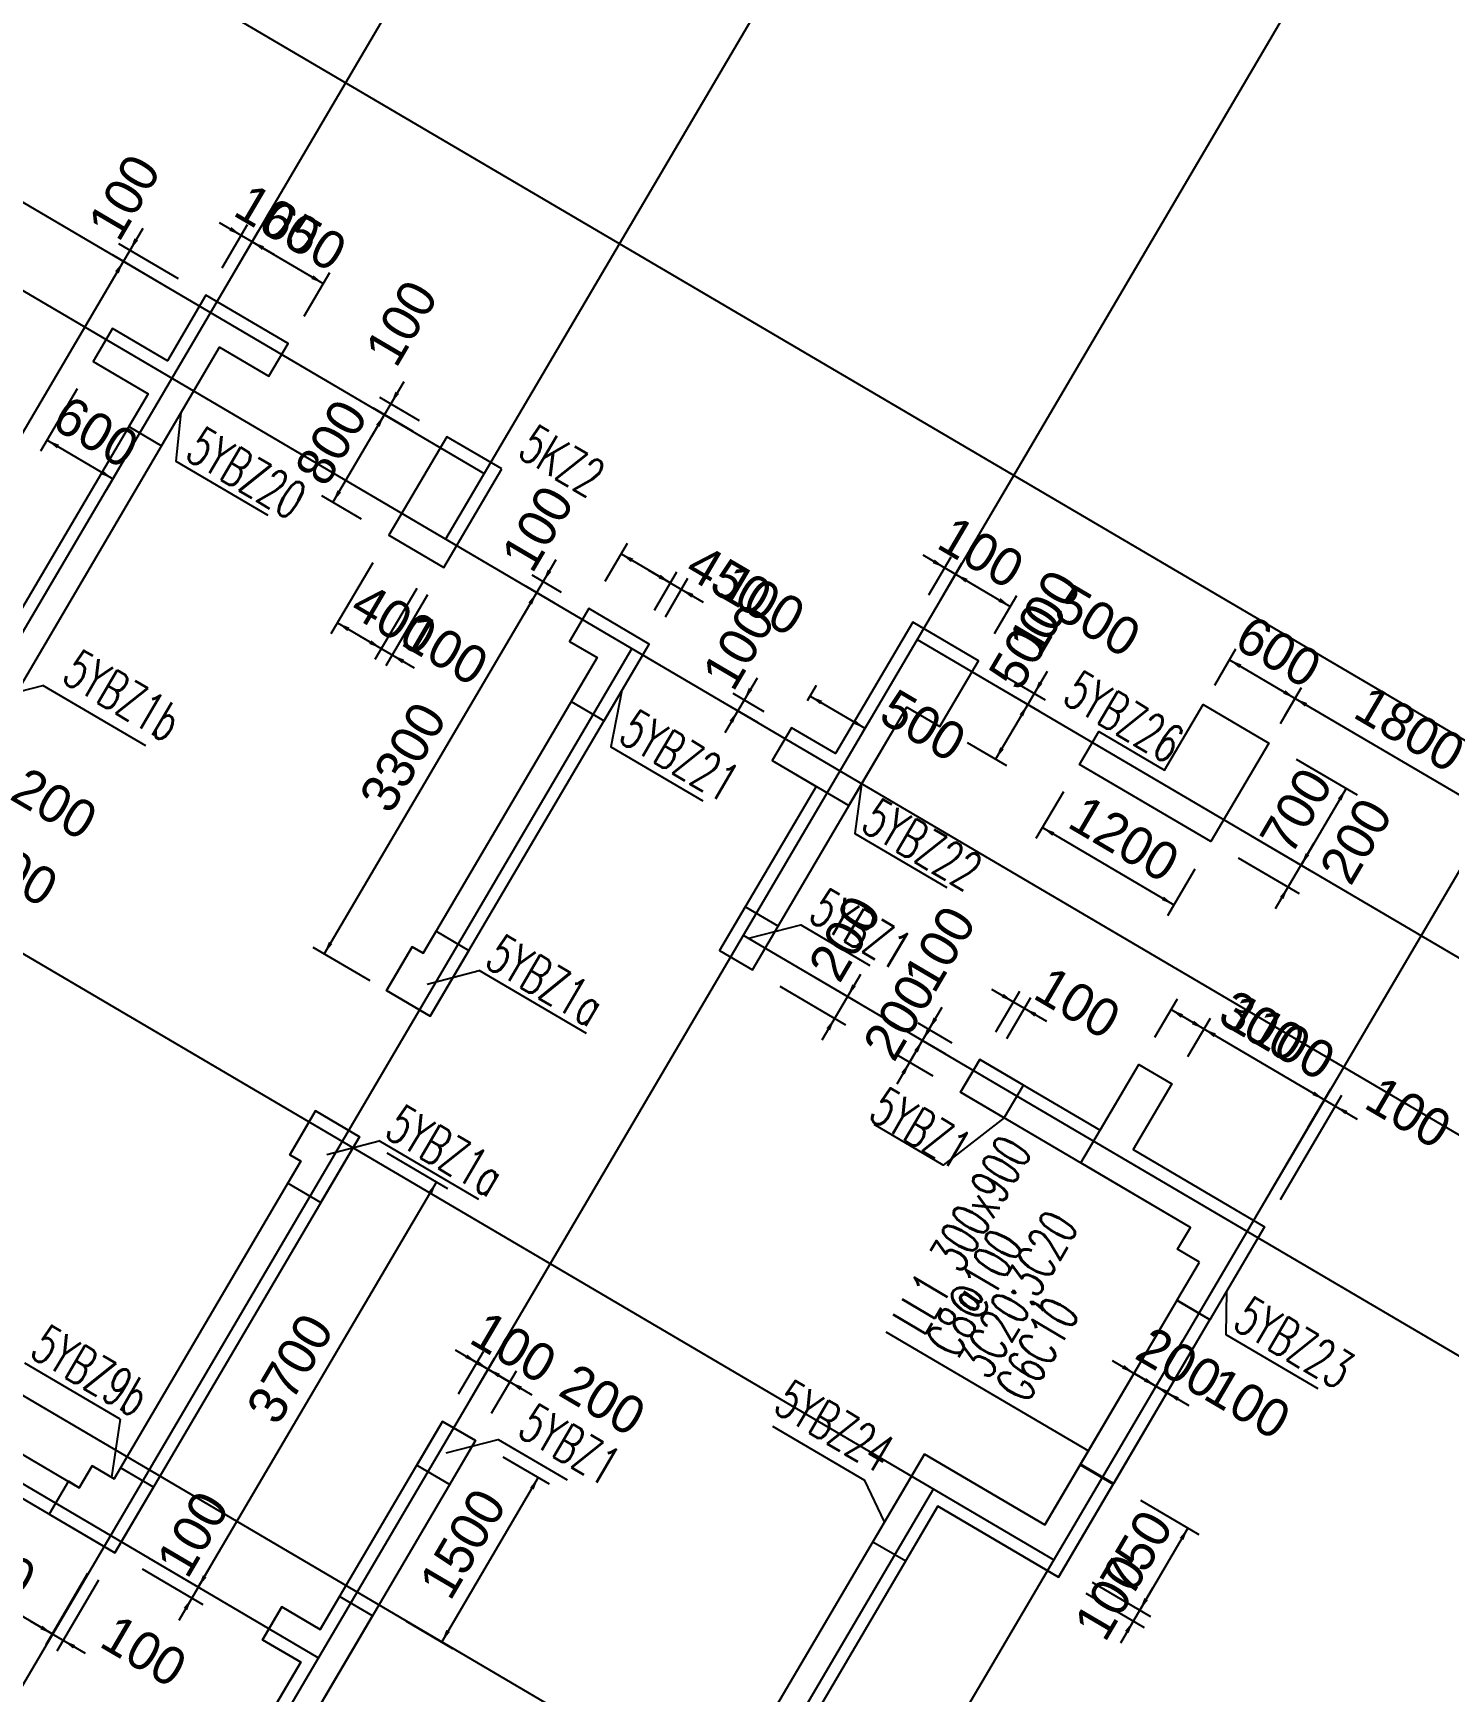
# Model space of a CAD drawing. Extents: x 387171 to 699106, y 11966 to 245688.
# Drawn here: x 520263 to 531406, y 163514 to 176573 of the extents above; entities that cross this region are included whole.
import ezdxf

# ---------------------------------------------------------------- set-up
doc = ezdxf.new("R2010")
doc.units = 0
doc.header["$LTSCALE"] = 100
doc.header["$MEASUREMENT"] = 0
doc.linetypes.add('DASHED', pattern=[19.05, 12.7, -6.35])
for name, color, linetype in [('b边缘构件', 235, 'Continuous'), ('colu-主楼', 7, 'Continuous'), ('COLU_DASH', 9, 'DASHED'), ('DOTE', 253, 'Continuous'), ('wall-主楼', 2, 'Continuous'), ('wall-开洞', 5, 'Continuous'), ('Y阴影', 254, 'Continuous'), ('小尺寸', 4, 'Continuous'), ('边缘构件标注', 1, 'Continuous')]:
    doc.layers.add(name, color=color, linetype=linetype)
doc.styles.get("Standard").update_dxf_attribs({"font": 'standard'})
doc.styles.add('tk', font='tk')
doc.dimstyles.get("Standard").update_dxf_attribs({"dimtxt": 300, "dimasz": 100, "dimexe": 100, "dimexo": 250, "dimgap": 100, "dimtad": 0, "dimtoh": 1, "dimdec": 0, "dimdsep": 46, "dimcen": 0.09, "dimclrt": 7, "dimadec": 0, "dimazin": 0, "dimtfac": 1, "dimtdec": 4, "dimtofl": 0, "dimtmove": 0, "dimatfit": 3, "dimfxl": 1, "dimtolj": 1, "dimtzin": 0, "dimarcsym": 0})

# ---------------------------------------------------------------- blocks, each defined once
blk = doc.blocks.new('*D679')
at = {"layer": '小尺寸', "color": 0, "linetype": 'ByBlock', "lineweight": -2}
for p, q in [((523180, 173828), (522926, 173397)), ((523304, 173522), (522992, 173706)), ((523254, 173436), (522941, 173620))]:
    blk.add_line(p, q, dxfattribs=at)
for points in [[(523078, 173655), (523114, 173750), (523143, 173733)], [(523027, 173569), (522991, 173474), (522962, 173491)]]:
    blk.add_solid(points, dxfattribs=at)
at = {"layer": '小尺寸', "color": 7, "linetype": 'Continuous', "lineweight": -2, "insert": (523162, 174291), "char_height": 300, "width": 476.67, "attachment_point": 5, "rotation": 59.5454, "style": 'tk'}
blk.add_mtext('100', dxfattribs=at)
blk = doc.blocks.new('*D1522')
at = {"layer": '小尺寸', "color": 0, "linetype": 'ByBlock', "lineweight": -2}
for p, q in [((523027, 173569), (522622, 172880)), ((523254, 173436), (522941, 173620)), ((522848, 172747), (522536, 172930))]:
    blk.add_line(p, q, dxfattribs=at)
for points in [[(523027, 173569), (522991, 173474), (522962, 173491)], [(522622, 172880), (522658, 172974), (522687, 172957)]]:
    blk.add_solid(points, dxfattribs=at)
at = {"layer": '小尺寸', "color": 7, "linetype": 'Continuous', "lineweight": -2, "insert": (522609, 173351), "char_height": 300, "width": 566.67, "attachment_point": 5, "rotation": 59.5454, "style": 'tk'}
blk.add_mtext('800', dxfattribs=at)
blk = doc.blocks.new('*D4356')
at = {"layer": '小尺寸', "color": 0, "linetype": 'ByBlock', "lineweight": -2}
for p, q in [((522937, 172404), (522607, 171844)), ((523282, 172202), (522952, 171641)), ((522658, 171930), (523003, 171728))]:
    blk.add_line(p, q, dxfattribs=at)
for points in [[(522658, 171930), (522753, 171894), (522736, 171865)], [(523003, 171728), (522908, 171764), (522925, 171793)]]:
    blk.add_solid(points, dxfattribs=at)
at = {"layer": '小尺寸', "color": 7, "linetype": 'Continuous', "lineweight": -2, "insert": (523104, 171958), "char_height": 300, "width": 576.67, "attachment_point": 5, "rotation": 329.5454, "style": 'tk'}
blk.add_mtext('400', dxfattribs=at)
blk = doc.blocks.new('*D4005')
at = {"layer": '小尺寸', "color": 0, "linetype": 'ByBlock', "lineweight": -2}
for p, q in [((523282, 172202), (522952, 171641)), ((523368, 172151), (523039, 171591)), ((522831, 171829), (523262, 171575))]:
    blk.add_line(p, q, dxfattribs=at)
for points in [[(523003, 171728), (522908, 171764), (522925, 171793)], [(523089, 171677), (523184, 171641), (523167, 171612)]]:
    blk.add_solid(points, dxfattribs=at)
at = {"layer": '小尺寸', "color": 7, "linetype": 'Continuous', "lineweight": -2, "insert": (523508, 171721), "char_height": 300, "width": 476.67, "attachment_point": 5, "rotation": 329.5454, "style": 'tk'}
blk.add_mtext('100', dxfattribs=at)
blk = doc.blocks.new('*D1494')
at = {"layer": '小尺寸', "color": 0, "linetype": 'ByBlock', "lineweight": -2}
for p, q in [((519313, 165255), (518984, 164694)), ((519034, 164780), (520414, 163969)), ((520692, 164444), (520363, 163883))]:
    blk.add_line(p, q, dxfattribs=at)
for points in [[(519034, 164780), (519129, 164744), (519112, 164715)], [(520414, 163969), (520319, 164006), (520336, 164035)]]:
    blk.add_solid(points, dxfattribs=at)
at = {"layer": '小尺寸', "color": 7, "linetype": 'Continuous', "lineweight": -2, "insert": (519851, 164590), "char_height": 300, "width": 685, "attachment_point": 5, "rotation": 329.5454, "style": 'tk'}
blk.add_mtext('1600', dxfattribs=at)
blk = doc.blocks.new('*D1072')
at = {"layer": '小尺寸', "color": 0, "linetype": 'ByBlock', "lineweight": -2}
for p, q in [((520692, 164444), (520363, 163883)), ((520778, 164393), (520449, 163833)), ((520241, 164071), (520672, 163817))]:
    blk.add_line(p, q, dxfattribs=at)
for points in [[(520414, 163969), (520319, 164006), (520336, 164035)], [(520500, 163919), (520594, 163882), (520577, 163854)]]:
    blk.add_solid(points, dxfattribs=at)
at = {"layer": '小尺寸', "color": 7, "linetype": 'Continuous', "lineweight": -2, "insert": (521135, 163835), "char_height": 300, "width": 476.67, "attachment_point": 5, "rotation": 329.5454, "style": 'tk'}
blk.add_mtext('100', dxfattribs=at)
blk = doc.blocks.new('*D3519')
at = {"layer": '小尺寸', "color": 0, "linetype": 'ByBlock', "lineweight": -2}
for p, q in [((519709, 171058), (519476, 170661)), ((519882, 170957), (519648, 170560)), ((519354, 170849), (519871, 170545))]:
    blk.add_line(p, q, dxfattribs=at)
for points in [[(519527, 170747), (519432, 170784), (519449, 170812)], [(519699, 170646), (519794, 170610), (519777, 170581)]]:
    blk.add_solid(points, dxfattribs=at)
at = {"layer": '小尺寸', "color": 7, "linetype": 'Continuous', "lineweight": -2, "insert": (520430, 170506), "char_height": 300, "width": 566.67, "attachment_point": 5, "rotation": 329.5454, "style": 'tk'}
blk.add_mtext('200', dxfattribs=at)
blk = doc.blocks.new('*D3138')
at = {"layer": '小尺寸', "color": 0, "linetype": 'ByBlock', "lineweight": -2}
for p, q in [((521728, 175083), (522159, 174830)), ((521750, 174726), (521951, 175068)), ((521836, 174676), (522037, 175018))]:
    blk.add_line(p, q, dxfattribs=at)
for points in [[(521900, 174982), (521806, 175018), (521823, 175047)], [(521987, 174931), (522081, 174895), (522064, 174866)]]:
    blk.add_solid(points, dxfattribs=at)
at = {"layer": '小尺寸', "color": 7, "linetype": 'Continuous', "lineweight": -2, "insert": (522188, 175103), "char_height": 300, "width": 476.67, "attachment_point": 5, "rotation": 329.5454, "style": 'tk'}
blk.add_mtext('100', dxfattribs=at)
blk = doc.blocks.new('*D4013')
at = {"layer": '小尺寸', "color": 0, "linetype": 'ByBlock', "lineweight": -2}
for p, q in [((521836, 174676), (522037, 175018)), ((521987, 174931), (522547, 174602)), ((522397, 174346), (522598, 174688))]:
    blk.add_line(p, q, dxfattribs=at)
for points in [[(521987, 174931), (522081, 174895), (522064, 174866)], [(522547, 174602), (522452, 174638), (522469, 174667)]]:
    blk.add_solid(points, dxfattribs=at)
at = {"layer": '小尺寸', "color": 7, "linetype": 'Continuous', "lineweight": -2, "insert": (522393, 174982), "char_height": 300, "width": 556.67, "attachment_point": 5, "rotation": 329.5454, "style": 'tk'}
blk.add_mtext('650', dxfattribs=at)
blk = doc.blocks.new('*D3917')
at = {"layer": '小尺寸', "color": 0, "linetype": 'ByBlock', "lineweight": -2}
for p, q in [((521125, 175036), (520872, 174604)), ((521408, 174638), (520938, 174914)), ((521357, 174551), (520887, 174828))]:
    blk.add_line(p, q, dxfattribs=at)
for points in [[(521024, 174863), (521060, 174958), (521089, 174941)], [(520973, 174777), (520937, 174682), (520908, 174699)]]:
    blk.add_solid(points, dxfattribs=at)
at = {"layer": '小尺寸', "color": 7, "linetype": 'Continuous', "lineweight": -2, "insert": (520980, 175282), "char_height": 300, "width": 476.67, "attachment_point": 5, "rotation": 59.5454, "style": 'tk'}
blk.add_mtext('100', dxfattribs=at)
blk = doc.blocks.new('*D3670')
at = {"layer": '小尺寸', "color": 0, "linetype": 'ByBlock', "lineweight": -2}
for p, q in [((520973, 174777), (519098, 171587)), ((521357, 174551), (520887, 174828)), ((519482, 171362), (519012, 171638))]:
    blk.add_line(p, q, dxfattribs=at)
for points in [[(520973, 174777), (520937, 174682), (520908, 174699)], [(519098, 171587), (519134, 171682), (519163, 171665)]]:
    blk.add_solid(points, dxfattribs=at)
at = {"layer": '小尺寸', "color": 7, "linetype": 'Continuous', "lineweight": -2, "insert": (519820, 173309), "char_height": 300, "width": 780, "attachment_point": 5, "rotation": 59.5454, "style": 'tk'}
blk.add_mtext('3700', dxfattribs=at)
blk = doc.blocks.new('*D4422')
at = {"layer": '小尺寸', "color": 0, "linetype": 'ByBlock', "lineweight": -2}
for p, q in [((524378, 172427), (524125, 171996)), ((524422, 172169), (524190, 172305)), ((524372, 172083), (524140, 172219))]:
    blk.add_line(p, q, dxfattribs=at)
for points in [[(524277, 172255), (524313, 172349), (524342, 172332)], [(524226, 172168), (524190, 172074), (524161, 172091)]]:
    blk.add_solid(points, dxfattribs=at)
at = {"layer": '小尺寸', "color": 7, "linetype": 'Continuous', "lineweight": -2, "insert": (524233, 172673), "char_height": 300, "width": 476.67, "attachment_point": 5, "rotation": 59.5454, "style": 'tk'}
blk.add_mtext('100', dxfattribs=at)
blk = doc.blocks.new('*D4167')
at = {"layer": '小尺寸', "color": 0, "linetype": 'ByBlock', "lineweight": -2}
for p, q in [((524226, 172168), (522553, 169324)), ((524372, 172083), (524140, 172219)), ((522915, 169111), (522467, 169374))]:
    blk.add_line(p, q, dxfattribs=at)
for points in [[(524226, 172168), (524190, 172074), (524161, 172091)], [(522553, 169324), (522590, 169418), (522618, 169401)]]:
    blk.add_solid(points, dxfattribs=at)
at = {"layer": '小尺寸', "color": 7, "linetype": 'Continuous', "lineweight": -2, "insert": (523174, 170873), "char_height": 300, "width": 780, "attachment_point": 5, "rotation": 59.5454, "style": 'tk'}
blk.add_mtext('3300', dxfattribs=at)
blk = doc.blocks.new('*D491')
at = {"layer": '小尺寸', "color": 0, "linetype": 'ByBlock', "lineweight": -2}
for p, q in [((524765, 172258), (524942, 172559)), ((524891, 172473), (525279, 172245)), ((525153, 172029), (525330, 172331))]:
    blk.add_line(p, q, dxfattribs=at)
for points in [[(524891, 172473), (524986, 172437), (524969, 172408)], [(525279, 172245), (525185, 172281), (525202, 172310)]]:
    blk.add_solid(points, dxfattribs=at)
at = {"layer": '小尺寸', "color": 7, "linetype": 'Continuous', "lineweight": -2, "insert": (525741, 172264), "char_height": 300, "width": 576.67, "attachment_point": 5, "rotation": 329.5454, "style": 'tk'}
blk.add_mtext('450', dxfattribs=at)
blk = doc.blocks.new('*D231')
at = {"layer": '小尺寸', "color": 0, "linetype": 'ByBlock', "lineweight": -2}
for p, q in [((525107, 172346), (525538, 172093)), ((525153, 172029), (525330, 172331)), ((525239, 171979), (525416, 172281))]:
    blk.add_line(p, q, dxfattribs=at)
for points in [[(525279, 172245), (525185, 172281), (525202, 172310)], [(525366, 172194), (525460, 172158), (525443, 172129)]]:
    blk.add_solid(points, dxfattribs=at)
at = {"layer": '小尺寸', "color": 7, "linetype": 'Continuous', "lineweight": -2, "insert": (526001, 172111), "char_height": 300, "width": 476.67, "attachment_point": 5, "rotation": 329.5454, "style": 'tk'}
blk.add_mtext('100', dxfattribs=at)
blk = doc.blocks.new('*D1028')
at = {"layer": '小尺寸', "color": 0, "linetype": 'ByBlock', "lineweight": -2}
for p, q in [((525961, 171496), (525707, 171065)), ((526017, 171231), (525773, 171375)), ((525967, 171145), (525722, 171288))]:
    blk.add_line(p, q, dxfattribs=at)
for points in [[(525859, 171324), (525896, 171419), (525924, 171402)], [(525809, 171238), (525772, 171143), (525744, 171160)]]:
    blk.add_solid(points, dxfattribs=at)
at = {"layer": '小尺寸', "color": 7, "linetype": 'Continuous', "lineweight": -2, "insert": (525815, 171742), "char_height": 300, "width": 476.67, "attachment_point": 5, "rotation": 59.5454, "style": 'tk'}
blk.add_mtext('100', dxfattribs=at)
blk = doc.blocks.new('*D765')
at = {"layer": '小尺寸', "color": 0, "linetype": 'ByBlock', "lineweight": -2}
for p, q in [((527265, 172465), (527696, 172212)), ((527313, 172152), (527488, 172450)), ((527399, 172101), (527574, 172399))]:
    blk.add_line(p, q, dxfattribs=at)
for points in [[(527437, 172364), (527343, 172400), (527359, 172429)], [(527523, 172313), (527618, 172277), (527601, 172248)]]:
    blk.add_solid(points, dxfattribs=at)
at = {"layer": '小尺寸', "color": 7, "linetype": 'Continuous', "lineweight": -2, "insert": (527725, 172485), "char_height": 300, "width": 476.67, "attachment_point": 5, "rotation": 329.5454, "style": 'tk'}
blk.add_mtext('100', dxfattribs=at)
blk = doc.blocks.new('*D634')
at = {"layer": '小尺寸', "color": 0, "linetype": 'ByBlock', "lineweight": -2}
for p, q in [((527399, 172101), (527574, 172399)), ((527523, 172313), (527954, 172060)), ((527830, 171847), (528005, 172146))]:
    blk.add_line(p, q, dxfattribs=at)
for points in [[(527523, 172313), (527618, 172277), (527601, 172248)], [(527954, 172060), (527860, 172096), (527877, 172125)]]:
    blk.add_solid(points, dxfattribs=at)
at = {"layer": '小尺寸', "color": 7, "linetype": 'Continuous', "lineweight": -2, "insert": (528643, 171945), "char_height": 300, "width": 566.67, "attachment_point": 5, "rotation": 329.5454, "style": 'tk'}
blk.add_mtext('500', dxfattribs=at)
blk = doc.blocks.new('*D1592')
at = {"layer": '小尺寸', "color": 0, "linetype": 'ByBlock', "lineweight": -2}
for p, q in [((530205, 170857), (530684, 170575)), ((530598, 170626), (530243, 170023)), ((529850, 170253), (530329, 169972))]:
    blk.add_line(p, q, dxfattribs=at)
for points in [[(530598, 170626), (530561, 170531), (530533, 170548)], [(530243, 170023), (530279, 170117), (530308, 170100)]]:
    blk.add_solid(points, dxfattribs=at)
at = {"layer": '小尺寸', "color": 7, "linetype": 'Continuous', "lineweight": -2, "insert": (530205, 170451), "char_height": 300, "width": 566.67, "attachment_point": 5, "rotation": 59.5454, "style": 'tk'}
blk.add_mtext('700', dxfattribs=at)
blk = doc.blocks.new('*D1198')
at = {"layer": '小尺寸', "color": 0, "linetype": 'ByBlock', "lineweight": -2}
for p, q in [((529850, 170253), (530329, 169972)), ((530344, 170195), (530040, 169678)), ((529749, 170081), (530228, 169800))]:
    blk.add_line(p, q, dxfattribs=at)
for points in [[(530243, 170023), (530279, 170117), (530308, 170100)], [(530141, 169850), (530105, 169756), (530076, 169772)]]:
    blk.add_solid(points, dxfattribs=at)
at = {"layer": '小尺寸', "color": 7, "linetype": 'Continuous', "lineweight": -2, "insert": (530675, 170213), "char_height": 300, "width": 566.67, "attachment_point": 5, "rotation": 59.5454, "style": 'tk'}
blk.add_mtext('200', dxfattribs=at)
blk = doc.blocks.new('*D2084')
at = {"layer": '小尺寸', "color": 0, "linetype": 'ByBlock', "lineweight": -2}
for p, q in [((527919, 171505), (528228, 171323)), ((528244, 171546), (527990, 171115)), ((527868, 171419), (528178, 171237))]:
    blk.add_line(p, q, dxfattribs=at)
for points in [[(528142, 171374), (528179, 171468), (528207, 171451)], [(528092, 171287), (528055, 171193), (528027, 171210)]]:
    blk.add_solid(points, dxfattribs=at)
at = {"layer": '小尺寸', "color": 7, "linetype": 'Continuous', "lineweight": -2, "insert": (528226, 172009), "char_height": 300, "width": 476.67, "attachment_point": 5, "rotation": 59.5454, "style": 'tk'}
blk.add_mtext('100', dxfattribs=at)
blk = doc.blocks.new('*D1983')
at = {"layer": '小尺寸', "color": 0, "linetype": 'ByBlock', "lineweight": -2}
for p, q in [((529563, 171441), (529730, 171726)), ((529679, 171639), (530196, 171335)), ((530080, 171137), (530247, 171422))]:
    blk.add_line(p, q, dxfattribs=at)
for points in [[(529679, 171639), (529774, 171603), (529757, 171574)], [(530196, 171335), (530102, 171372), (530119, 171400)]]:
    blk.add_solid(points, dxfattribs=at)
at = {"layer": '小尺寸', "color": 7, "linetype": 'Continuous', "lineweight": -2, "insert": (530065, 171703), "char_height": 300, "width": 556.67, "attachment_point": 5, "rotation": 329.5454, "style": 'tk'}
blk.add_mtext('600', dxfattribs=at)
blk = doc.blocks.new('*D2927')
at = {"layer": '小尺寸', "color": 0, "linetype": 'ByBlock', "lineweight": -2}
for p, q in [((526241, 169244), (526759, 168939)), ((526775, 169162), (526471, 168644)), ((526139, 169071), (526658, 168766))]:
    blk.add_line(p, q, dxfattribs=at)
for points in [[(526673, 168989), (526710, 169084), (526738, 169067)], [(526572, 168817), (526536, 168722), (526507, 168739)]]:
    blk.add_solid(points, dxfattribs=at)
at = {"layer": '小尺寸', "color": 7, "linetype": 'Continuous', "lineweight": -2, "insert": (526652, 169446), "char_height": 300, "width": 566.67, "attachment_point": 5, "rotation": 59.5454, "style": 'tk'}
blk.add_mtext('200', dxfattribs=at)
blk = doc.blocks.new('*D2507')
at = {"layer": '小尺寸', "color": 0, "linetype": 'ByBlock', "lineweight": -2}
for p, q in [((529093, 168669), (529270, 168971)), ((529220, 168885), (529478, 168733)), ((529351, 168517), (529529, 168819))]:
    blk.add_line(p, q, dxfattribs=at)
for points in [[(529220, 168885), (529314, 168849), (529298, 168820)], [(529478, 168733), (529384, 168769), (529401, 168798)]]:
    blk.add_solid(points, dxfattribs=at)
at = {"layer": '小尺寸', "color": 7, "linetype": 'Continuous', "lineweight": -2, "insert": (529936, 168754), "char_height": 300, "width": 566.67, "attachment_point": 5, "rotation": 329.5454, "style": 'tk'}
blk.add_mtext('300', dxfattribs=at)
blk = doc.blocks.new('*D3460')
at = {"layer": '小尺寸', "color": 0, "linetype": 'ByBlock', "lineweight": -2}
for p, q in [((529351, 168517), (529529, 168819)), ((529478, 168733), (530427, 168175)), ((530300, 167959), (530478, 168262))]:
    blk.add_line(p, q, dxfattribs=at)
for points in [[(529478, 168733), (529573, 168697), (529556, 168668)], [(530427, 168175), (530332, 168212), (530349, 168240)]]:
    blk.add_solid(points, dxfattribs=at)
at = {"layer": '小尺寸', "color": 7, "linetype": 'Continuous', "lineweight": -2, "insert": (530079, 168670), "char_height": 300, "width": 685, "attachment_point": 5, "rotation": 329.5454, "style": 'tk'}
blk.add_mtext('1100', dxfattribs=at)
blk = doc.blocks.new('*D3345')
at = {"layer": '小尺寸', "color": 0, "linetype": 'ByBlock', "lineweight": -2}
for p, q in [((527415, 168901), (527162, 168470)), ((527498, 168620), (527228, 168779)), ((527448, 168534), (527177, 168693))]:
    blk.add_line(p, q, dxfattribs=at)
for points in [[(527314, 168729), (527350, 168823), (527379, 168806)], [(527263, 168642), (527227, 168548), (527198, 168565)]]:
    blk.add_solid(points, dxfattribs=at)
at = {"layer": '小尺寸', "color": 7, "linetype": 'Continuous', "lineweight": -2, "insert": (527397, 169364), "char_height": 300, "width": 476.67, "attachment_point": 5, "rotation": 59.5454, "style": 'tk'}
blk.add_mtext('100', dxfattribs=at)
blk = doc.blocks.new('*D3082')
at = {"layer": '小尺寸', "color": 0, "linetype": 'ByBlock', "lineweight": -2}
for p, q in [((527364, 168815), (527060, 168298)), ((527448, 168534), (527177, 168693)), ((527346, 168362), (527075, 168521))]:
    blk.add_line(p, q, dxfattribs=at)
for points in [[(527263, 168642), (527299, 168737), (527328, 168720)], [(527162, 168470), (527125, 168375), (527097, 168392)]]:
    blk.add_solid(points, dxfattribs=at)
at = {"layer": '小尺寸', "color": 7, "linetype": 'Continuous', "lineweight": -2, "insert": (527081, 168825), "char_height": 300, "width": 566.67, "attachment_point": 5, "rotation": 59.5454, "style": 'tk'}
blk.add_mtext('200', dxfattribs=at)
blk = doc.blocks.new('*D3844')
at = {"layer": '小尺寸', "color": 0, "linetype": 'ByBlock', "lineweight": -2}
for p, q in [((527807, 169047), (528238, 168793)), ((527840, 168709), (528030, 169031)), ((527927, 168658), (528116, 168981))]:
    blk.add_line(p, q, dxfattribs=at)
for points in [[(527979, 168945), (527885, 168982), (527902, 169010)], [(528066, 168895), (528160, 168858), (528143, 168830)]]:
    blk.add_solid(points, dxfattribs=at)
at = {"layer": '小尺寸', "color": 7, "linetype": 'Continuous', "lineweight": -2, "insert": (528484, 168939), "char_height": 300, "width": 476.67, "attachment_point": 5, "rotation": 329.5454, "style": 'tk'}
blk.add_mtext('100', dxfattribs=at)
blk = doc.blocks.new('*D3597')
at = {"layer": '小尺寸', "color": 0, "linetype": 'ByBlock', "lineweight": -2}
for p, q in [((529139, 166380), (528878, 165935)), ((529311, 166278), (529050, 165834)), ((528756, 166123), (529273, 165819))]:
    blk.add_line(p, q, dxfattribs=at)
for points in [[(528928, 166022), (528834, 166058), (528851, 166087)], [(529101, 165920), (529196, 165884), (529179, 165855)]]:
    blk.add_solid(points, dxfattribs=at)
at = {"layer": '小尺寸', "color": 7, "linetype": 'Continuous', "lineweight": -2, "insert": (529284, 166103), "char_height": 300, "width": 566.67, "attachment_point": 5, "rotation": 329.5454, "style": 'tk'}
blk.add_mtext('200', dxfattribs=at)
blk = doc.blocks.new('*D4657')
at = {"layer": '小尺寸', "color": 0, "linetype": 'ByBlock', "lineweight": -2}
for p, q in [((529311, 166278), (529050, 165834)), ((529397, 166227), (529136, 165783)), ((528928, 166022), (529359, 165768))]:
    blk.add_line(p, q, dxfattribs=at)
for points in [[(529101, 165920), (529006, 165957), (529023, 165985)], [(529187, 165870), (529282, 165833), (529265, 165805)]]:
    blk.add_solid(points, dxfattribs=at)
at = {"layer": '小尺寸', "color": 7, "linetype": 'Continuous', "lineweight": -2, "insert": (529823, 165786), "char_height": 300, "width": 476.67, "attachment_point": 5, "rotation": 329.5454, "style": 'tk'}
blk.add_mtext('100', dxfattribs=at)
blk = doc.blocks.new('*D4390')
at = {"layer": '小尺寸', "color": 0, "linetype": 'ByBlock', "lineweight": -2}
for p, q in [((528979, 165023), (529439, 164753)), ((529353, 164803), (528973, 164157)), ((528599, 164377), (529059, 164106))]:
    blk.add_line(p, q, dxfattribs=at)
for points in [[(529353, 164803), (529317, 164709), (529288, 164726)], [(528973, 164157), (529009, 164252), (529038, 164235)]]:
    blk.add_solid(points, dxfattribs=at)
at = {"layer": '小尺寸', "color": 7, "linetype": 'Continuous', "lineweight": -2, "insert": (528948, 164607), "char_height": 300, "width": 566.67, "attachment_point": 5, "rotation": 59.5454, "style": 'tk'}
blk.add_mtext('750', dxfattribs=at)
blk = doc.blocks.new('*D408')
at = {"layer": '小尺寸', "color": 0, "linetype": 'ByBlock', "lineweight": -2}
for p, q in [((528599, 164377), (529059, 164106)), ((529074, 164329), (528821, 163898)), ((528549, 164290), (529009, 164020))]:
    blk.add_line(p, q, dxfattribs=at)
for points in [[(528973, 164157), (529009, 164252), (529038, 164235)], [(528922, 164071), (528886, 163976), (528857, 163993)]]:
    blk.add_solid(points, dxfattribs=at)
at = {"layer": '小尺寸', "color": 7, "linetype": 'Continuous', "lineweight": -2, "insert": (528742, 164258), "char_height": 300, "width": 476.67, "attachment_point": 5, "rotation": 59.5454, "style": 'tk'}
blk.add_mtext('100', dxfattribs=at)
blk = doc.blocks.new('*D3954')
at = {"layer": '小尺寸', "color": 0, "linetype": 'ByBlock', "lineweight": -2}
for p, q in [((519045, 170322), (519562, 170018)), ((519251, 170279), (519268, 170307)), ((519424, 170178), (519440, 170206))]:
    blk.add_line(p, q, dxfattribs=at)
for points in [[(519217, 170221), (519122, 170257), (519139, 170286)], [(519389, 170120), (519484, 170083), (519467, 170055)]]:
    blk.add_solid(points, dxfattribs=at)
at = {"layer": '小尺寸', "color": 7, "linetype": 'Continuous', "lineweight": -2, "insert": (520121, 169980), "char_height": 300, "width": 566.67, "attachment_point": 5, "rotation": 329.5454, "style": 'tk'}
blk.add_mtext('200', dxfattribs=at)
blk = doc.blocks.new('*D3574')
at = {"layer": '小尺寸', "color": 0, "linetype": 'ByBlock', "lineweight": -2}
for p, q in [((521171, 164568), (521649, 164287)), ((521121, 164482), (521599, 164201)), ((521411, 164079), (521664, 164510))]:
    blk.add_line(p, q, dxfattribs=at)
for points in [[(521563, 164338), (521599, 164432), (521628, 164415)], [(521512, 164251), (521476, 164157), (521447, 164174)]]:
    blk.add_solid(points, dxfattribs=at)
at = {"layer": '小尺寸', "color": 7, "linetype": 'Continuous', "lineweight": -2, "insert": (521519, 164756), "char_height": 300, "width": 476.67, "attachment_point": 5, "rotation": 59.5454, "style": 'tk'}
blk.add_mtext('100', dxfattribs=at)
blk = doc.blocks.new('*D4462')
at = {"layer": '小尺寸', "color": 0, "linetype": 'ByBlock', "lineweight": -2}
for p, q in [((523047, 167757), (523525, 167476)), ((521563, 164338), (523438, 167527)), ((521171, 164568), (521649, 164287))]:
    blk.add_line(p, q, dxfattribs=at)
for points in [[(523438, 167527), (523402, 167433), (523373, 167449)], [(521563, 164338), (521599, 164432), (521628, 164415)]]:
    blk.add_solid(points, dxfattribs=at)
at = {"layer": '小尺寸', "color": 7, "linetype": 'Continuous', "lineweight": -2, "insert": (522285, 166059), "char_height": 300, "width": 780, "attachment_point": 5, "rotation": 59.5454, "style": 'tk'}
blk.add_mtext('3700', dxfattribs=at)
blk = doc.blocks.new('*D4363')
at = {"layer": '小尺寸', "color": 0, "linetype": 'ByBlock', "lineweight": -2}
for p, q in [((523960, 165364), (524325, 165150)), ((524239, 165200), (523479, 163907)), ((523200, 164071), (523565, 163856))]:
    blk.add_line(p, q, dxfattribs=at)
for points in [[(524239, 165200), (524203, 165106), (524174, 165122)], [(523479, 163907), (523515, 164002), (523544, 163985)]]:
    blk.add_solid(points, dxfattribs=at)
at = {"layer": '小尺寸', "color": 7, "linetype": 'Continuous', "lineweight": -2, "insert": (523644, 164680), "char_height": 300, "width": 690, "attachment_point": 5, "rotation": 59.5454, "style": 'tk'}
blk.add_mtext('1500', dxfattribs=at)
blk = doc.blocks.new('*D2002')
at = {"layer": '小尺寸', "color": 0, "linetype": 'ByBlock', "lineweight": -2}
for p, q in [((523585, 166207), (524016, 165953)), ((523612, 165859), (523808, 166192)), ((523699, 165808), (523894, 166141))]:
    blk.add_line(p, q, dxfattribs=at)
for points in [[(523757, 166105), (523663, 166142), (523680, 166170)], [(523844, 166055), (523938, 166018), (523921, 165990)]]:
    blk.add_solid(points, dxfattribs=at)
at = {"layer": '小尺寸', "color": 7, "linetype": 'Continuous', "lineweight": -2, "insert": (524045, 166226), "char_height": 300, "width": 476.67, "attachment_point": 5, "rotation": 329.5454, "style": 'tk'}
blk.add_mtext('100', dxfattribs=at)
blk = doc.blocks.new('*D2805')
at = {"layer": '小尺寸', "color": 0, "linetype": 'ByBlock', "lineweight": -2}
for p, q in [((523671, 166156), (524188, 165852)), ((523699, 165808), (523894, 166141)), ((523871, 165707), (524067, 166040))]:
    blk.add_line(p, q, dxfattribs=at)
for points in [[(523844, 166055), (523749, 166091), (523766, 166120)], [(524016, 165953), (524111, 165917), (524094, 165888)]]:
    blk.add_solid(points, dxfattribs=at)
at = {"layer": '小尺寸', "color": 7, "linetype": 'Continuous', "lineweight": -2, "insert": (524747, 165813), "char_height": 300, "width": 566.67, "attachment_point": 5, "rotation": 329.5454, "style": 'tk'}
blk.add_mtext('200', dxfattribs=at)
blk = doc.blocks.new('*D3871')
at = {"layer": '小尺寸', "color": 0, "linetype": 'ByBlock', "lineweight": -2}
for p, q in [((527868, 171419), (528178, 171237)), ((528092, 171287), (527838, 170856)), ((527614, 170988), (527924, 170806))]:
    blk.add_line(p, q, dxfattribs=at)
for points in [[(528092, 171287), (528055, 171193), (528027, 171210)], [(527838, 170856), (527875, 170951), (527903, 170934)]]:
    blk.add_solid(points, dxfattribs=at)
at = {"layer": '小尺寸', "color": 7, "linetype": 'Continuous', "lineweight": -2, "insert": (528070, 171745), "char_height": 300, "width": 566.67, "attachment_point": 5, "rotation": 59.5454, "style": 'tk'}
blk.add_mtext('500', dxfattribs=at)
blk = doc.blocks.new('*D1827')
at = {"layer": '小尺寸', "color": 0, "linetype": 'ByBlock', "lineweight": -2}
for p, q in [((520609, 173773), (520321, 173283)), ((521127, 173469), (520839, 172979)), ((520372, 173369), (520889, 173065))]:
    blk.add_line(p, q, dxfattribs=at)
for points in [[(520372, 173369), (520467, 173333), (520450, 173304)], [(520889, 173065), (520795, 173101), (520812, 173130)]]:
    blk.add_solid(points, dxfattribs=at)
at = {"layer": '小尺寸', "color": 7, "linetype": 'Continuous', "lineweight": -2, "insert": (520757, 173433), "char_height": 300, "width": 556.67, "attachment_point": 5, "rotation": 329.5454, "style": 'tk'}
blk.add_mtext('600', dxfattribs=at)
blk = doc.blocks.new('*D2751')
at = {"layer": '小尺寸', "color": 0, "linetype": 'ByBlock', "lineweight": -2}
for p, q in [((528372, 170600), (528156, 170232)), ((528207, 170318), (529241, 169710)), ((529407, 169992), (529191, 169624))]:
    blk.add_line(p, q, dxfattribs=at)
for points in [[(528207, 170318), (528301, 170282), (528285, 170253)], [(529241, 169710), (529147, 169747), (529163, 169775)]]:
    blk.add_solid(points, dxfattribs=at)
at = {"layer": '小尺寸', "color": 7, "linetype": 'Continuous', "lineweight": -2, "insert": (528851, 170230), "char_height": 300, "width": 690, "attachment_point": 5, "rotation": 329.5454, "style": 'tk'}
blk.add_mtext('1200', dxfattribs=at)
blk = doc.blocks.new('*D2323')
at = {"layer": '小尺寸', "color": 0, "linetype": 'ByBlock', "lineweight": -2}
for p, q in [((530116, 171199), (530247, 171422)), ((530196, 171335), (531748, 170423)), ((531668, 170287), (531799, 170509))]:
    blk.add_line(p, q, dxfattribs=at)
for points in [[(530196, 171335), (530291, 171299), (530274, 171270)], [(531748, 170423), (531654, 170459), (531671, 170488)]]:
    blk.add_solid(points, dxfattribs=at)
at = {"layer": '小尺寸', "color": 7, "linetype": 'Continuous', "lineweight": -2, "insert": (531099, 171095), "char_height": 300, "width": 690, "attachment_point": 5, "rotation": 329.5454, "style": 'tk'}
blk.add_mtext('1800', dxfattribs=at)
blk = doc.blocks.new('*D3294')
at = {"layer": '小尺寸', "color": 0, "linetype": 'ByBlock', "lineweight": -2}
for p, q in [((529996, 167442), (530478, 168262)), ((530082, 167391), (530564, 168211)), ((530254, 168277), (530685, 168023))]:
    blk.add_line(p, q, dxfattribs=at)
for points in [[(530427, 168175), (530332, 168212), (530349, 168240)], [(530513, 168125), (530608, 168088), (530591, 168060)]]:
    blk.add_solid(points, dxfattribs=at)
at = {"layer": '小尺寸', "color": 7, "linetype": 'Continuous', "lineweight": -2, "insert": (531089, 168076), "char_height": 300, "width": 476.67, "attachment_point": 5, "rotation": 329.5454, "style": 'tk'}
blk.add_mtext('100', dxfattribs=at)
blk = doc.blocks.new('*D3194')
at = {"layer": '小尺寸', "color": 0, "linetype": 'ByBlock', "lineweight": -2}
for p, q in [((526359, 171320), (526430, 171440)), ((526379, 171354), (526810, 171100)), ((526790, 171066), (526861, 171186))]:
    blk.add_line(p, q, dxfattribs=at)
for points in [[(526379, 171354), (526474, 171317), (526457, 171289)], [(526810, 171100), (526716, 171137), (526733, 171165)]]:
    blk.add_solid(points, dxfattribs=at)
at = {"layer": '小尺寸', "color": 7, "linetype": 'Continuous', "lineweight": -2, "insert": (527268, 171122), "char_height": 300, "width": 566.67, "attachment_point": 5, "rotation": 329.5454, "style": 'tk'}
blk.add_mtext('500', dxfattribs=at)

msp = doc.modelspace()

# ---------------------------------------------------------------- hatches: boundary and pattern name
at = {"layer": 'Y阴影'}
h = msp.add_hatch(dxfattribs=at)
h.set_pattern_fill('ANSI31', color=256, scale=25, angle=-30.45463, style=0)
h.set_pattern_definition([])
h.paths.add_polyline_path([(522117.8, 173872.1), (522269.9, 174130.7), (521623.4, 174510.8), (521319.2, 173993.5), (520888.2, 174246.9), (520736.1, 173988.3), (521167.1, 173734.8), (521015.1, 173476.2), (521273.7, 173324.2), (521729.9, 174100.2)], flags=0)
h = msp.add_hatch(dxfattribs=at)
h.set_pattern_fill('ANSI31', color=256, scale=25, angle=-30.45463, style=0)
h.set_pattern_definition([])
h.paths.add_polyline_path([(524638, 172042.1), (524485.9, 171783.5), (524701.4, 171656.7), (524498.7, 171311.9), (524757.3, 171159.9), (525112.1, 171763.3)], flags=0)
h = msp.add_hatch(dxfattribs=at)
h.set_pattern_fill('ANSI31', color=256, scale=25, angle=-30.45463, style=0)
h.set_pattern_definition([])
h.paths.add_polyline_path([(526080.7, 170845.8), (526684.1, 170491), (527140.3, 171266.8), (527398.9, 171114.7), (527703, 171632), (527185.8, 171936.1), (526577.6, 170901.6), (526232.7, 171104.4)], flags=0)
h = msp.add_hatch(dxfattribs=at)
h.set_pattern_fill('ANSI31', color=256, scale=25, angle=-30.45463, style=0)
h.set_pattern_definition([])
h.paths.add_polyline_path([(529472.4, 171287.6), (529989.6, 170983.5), (529533.4, 170207.7), (528498.9, 170815.7), (528650.9, 171074.3), (529168.3, 170770.4)], flags=0)
h = msp.add_hatch(dxfattribs=at)
h.set_pattern_fill('ANSI31', color=256, scale=25, angle=-30.45463, style=0)
h.set_pattern_definition([])
h.paths.add_polyline_path([(525868, 169694.8), (525665.2, 169350), (525923.8, 169197.9), (526126.6, 169542.7)], flags=0)
h = msp.add_hatch(dxfattribs=at)
h.set_pattern_fill('ANSI31', color=256, scale=25, angle=-30.45463, style=0)
h.set_pattern_definition([])
h.paths.add_polyline_path([(523434.3, 169501.7), (523692.9, 169349.6), (523388.8, 168832.4), (523044, 169035.1), (523246.7, 169379.9), (523332.9, 169329.3)], flags=0)
h = msp.add_hatch(dxfattribs=at)
h.set_pattern_fill('ANSI31', color=256, scale=25, angle=-30.45463, style=0)
h.set_pattern_definition([])
h.paths.add_polyline_path([(527713.7, 168493.5), (527561.7, 168234.9), (527906.5, 168032.2), (528058.6, 168290.8)], flags=0)
h = msp.add_hatch(dxfattribs=at)
h.set_pattern_fill('ANSI31', color=256, scale=25, angle=-30.45463, style=0)
h.set_pattern_definition([])
h.paths.add_polyline_path([(529443, 166896.7), (529270.6, 166998.1), (529372, 167170.5), (528509.7, 167677.5), (528965.9, 168453.3), (529224.5, 168301.2), (528920.4, 167784), (529955, 167175.7), (529524.2, 166443), (529265.6, 166595)], flags=0)
h = msp.add_hatch(dxfattribs=at)
h.set_pattern_fill('ANSI31', color=256, scale=25, angle=-30.45463, style=0)
h.set_pattern_definition([])
h.paths.add_polyline_path([(522268.5, 167519), (522527.1, 167366.9), (522831.3, 167884.2), (522486.4, 168086.9), (522283.7, 167742.1), (522369.9, 167691.4)], flags=0)
h = msp.add_hatch(dxfattribs=at)
h.set_pattern_fill('ANSI31', color=256, scale=25, angle=-30.45463, style=0)
h.set_pattern_definition([])
h.paths.add_polyline_path([(523485.7, 165643.2), (523283, 165298.4), (523541.6, 165146.4), (523744.3, 165491.2)], flags=0)
h = msp.add_hatch(dxfattribs=at)
h.set_pattern_fill('ANSI31', color=256, scale=25, angle=-30.45463, style=0)
h.set_pattern_definition([])
h.paths.add_polyline_path([(527278.3, 165385.4), (526872.8, 164695.8), (527131.4, 164543.7), (527384.8, 164974.7), (528333.1, 164417.2), (528763.9, 165149.9), (528505.3, 165302), (528226.5, 164827.9)], flags=0)
h = msp.add_hatch(dxfattribs=at)
h.set_pattern_fill('ANSI31', color=256, scale=25, angle=-30.45463, style=0)
h.set_pattern_definition([])
h.paths.add_polyline_path([(521209.3, 165125.7), (520950.7, 165277.7), (520900.2, 165191.8), (520727.8, 165293.1), (520626.4, 165120.7), (520540, 165171.2), (520388, 164912.5), (520905.2, 164608.4)], flags=0)
h = msp.add_hatch(dxfattribs=at)
h.set_pattern_fill('ANSI31', color=256, scale=25, angle=-30.45463, style=0)
h.set_pattern_definition([])
h.paths.add_polyline_path([(522221, 164182.8), (522068.9, 163924.2), (522370.7, 163746.8), (522066.5, 163229.6), (522885.5, 162748.1), (523037.5, 163006.7), (522477.2, 163336.1), (522933.4, 164112), (522674.8, 164264), (522522.7, 164005.4)], flags=0)

# ---------------------------------------------------------------- linework, layer by layer
at = {"layer": 'b边缘构件'}
for points in [[(522117.8, 173872.1), (522269.9, 174130.7), (521623.4, 174510.8), (521319.2, 173993.5), (520888.2, 174246.9), (520736.1, 173988.3), (521167.1, 173734.8), (521015.1, 173476.2), (521273.7, 173324.2), (521729.9, 174100.2)], [(529472.4, 171287.6), (529989.6, 170983.5), (529533.4, 170207.7), (528498.9, 170815.7), (528650.9, 171074.3), (529168.3, 170770.4), (529472.4, 171287.6)], [(529443, 166896.7), (529270.6, 166998.1), (529372, 167170.5), (528509.7, 167677.5), (528965.9, 168453.3), (529224.5, 168301.2), (528920.4, 167784), (529955, 167175.7), (529524.2, 166443), (529265.6, 166595)], [(521209.3, 165125.7), (520950.7, 165277.7), (520900.2, 165191.8), (520727.8, 165293.1), (520626.4, 165120.7), (520540, 165171.2), (520388, 164912.5), (520905.2, 164608.4)]]:
    msp.add_lwpolyline(points, close=True, dxfattribs=at)
for points in [[(524638, 172042.1), (524485.9, 171783.5), (524701.4, 171656.7), (524498.7, 171311.9), (524757.3, 171159.9), (525112.1, 171763.3), (524638, 172042.1)], [(526080.7, 170845.8), (526684.1, 170491), (527140.3, 171266.8), (527398.9, 171114.7), (527703, 171632), (527185.8, 171936.1), (526577.6, 170901.6), (526232.7, 171104.4), (526080.7, 170845.8)], [(525868, 169694.8), (525665.2, 169350), (525923.8, 169197.9), (526126.6, 169542.7), (525868, 169694.8)], [(523434.3, 169501.7), (523692.9, 169349.6), (523388.8, 168832.4), (523044, 169035.1), (523246.7, 169379.9), (523332.9, 169329.3), (523434.3, 169501.7)], [(527713.7, 168493.5), (527561.7, 168234.9), (527906.5, 168032.2), (528058.6, 168290.8), (527713.7, 168493.5)], [(522268.5, 167519), (522527.1, 167366.9), (522831.3, 167884.2), (522486.4, 168086.9), (522283.7, 167742.1), (522369.9, 167691.4), (522268.5, 167519)], [(523485.7, 165643.2), (523283, 165298.4), (523541.6, 165146.4), (523744.3, 165491.2), (523485.7, 165643.2)], [(527278.3, 165385.4), (526872.8, 164695.8), (527131.4, 164543.7), (527384.8, 164974.7), (528333.1, 164417.2), (528763.9, 165149.9), (528505.3, 165302), (528226.5, 164827.9), (527278.3, 165385.4)], [(522221, 164182.8), (522068.9, 163924.2), (522370.7, 163746.8), (522066.5, 163229.6), (522885.5, 162748.1), (523037.5, 163006.7), (522477.2, 163336.1), (522933.4, 164112), (522674.8, 164264), (522522.7, 164005.4), (522221, 164182.8)]]:
    msp.add_lwpolyline(points, dxfattribs=at)
at = {"layer": 'colu-主楼'}
msp.add_lwpolyline([(523950.8, 173142.2), (523519.7, 173395.6), (523063.6, 172619.8), (523494.6, 172366.3)], close=True, dxfattribs=at)
at = {"layer": 'COLU_DASH'}
msp.add_line((522268.5, 167519), (522527.1, 167366.9), dxfattribs=at)
at = {"layer": 'DOTE'}
for p, q in [((490960.9, 194859.3), (536912.8, 167840.5)), ((489896.5, 193049), (523813.7, 173106.4)), ((487311.5, 188652.7), (528297.4, 164553.8)), ((522507.5, 163782.3), (485487, 185549.6)), ((504803.5, 183587.9), (535544.3, 165513.1)), ((525503.2, 180912.2), (512139.5, 158183.9)), ((527658.3, 179645), (523509.6, 172589.2)), ((530761.6, 177820.4), (517397.8, 155092)), ((531878.7, 158968.3), (502295.3, 176362.7)), ((534727, 175488.8), (521363.2, 152760.5)), ((527221.2, 171798.9), (536152.5, 166547.5)), ((524975.1, 171727.5), (515760, 156055.1)), ((525852.6, 169471.4), (534784, 164220)), ((527349.2, 165111.4), (520415, 153318))]:
    msp.add_line(p, q, dxfattribs=at)
at = {"layer": 'wall-主楼'}
for points in [[(521623.3, 174510.7), (521319.2, 173993.5), (520888.2, 174246.9), (520736.1, 173988.3), (521167.1, 173734.8), (519697.2, 171235), (519955.8, 171082.9), (521729.8, 174100), (522117.7, 173871.9), (522269.8, 174130.5)], [(524701.4, 171656.7), (523332.9, 169329.3), (523246.7, 169379.9), (523044, 169035.1), (523388.8, 168832.4), (525112.1, 171763.3), (524638, 172042.1), (524485.9, 171783.5)], [(527398.9, 171114.7), (527703, 171632), (527185.8, 171936.1), (526577.6, 170901.6), (526232.7, 171104.4), (526080.7, 170845.8), (526425.5, 170643), (525665.2, 169350), (525923.8, 169197.9), (527140.3, 171266.8)], [(528651.2, 171074.4), (529168.5, 170770.3), (529472.6, 171287.5), (529989.8, 170983.4), (529533.6, 170207.6), (528499.2, 170815.8)], [(529443, 166896.7), (529270.6, 166998.1), (529371.9, 167170.5), (527561.7, 168234.9), (527713.7, 168493.5), (528662, 167936), (528966.1, 168453.2), (529224.7, 168301.1), (528920.6, 167783.9), (529955, 167175.7), (529524.2, 166443), (529265.6, 166595)], [(520905.2, 164608.4), (519439.7, 165470.1), (519591.8, 165728.7), (520626.2, 165120.5), (520727.6, 165292.9), (520900, 165191.5), (522369.9, 167691.4), (522283.7, 167742.1), (522486.4, 168086.9), (522831.3, 167884.2)], [(527278.3, 165385.4), (528226.5, 164827.8), (528505.3, 165302), (528763.9, 165149.9), (528333.1, 164417.2), (527384.8, 164974.7), (525256.1, 161354.2), (524437.1, 161835.7), (524589.2, 162094.3), (524977.1, 161866.2), (525078.5, 162038.6), (525250.9, 161937.3)]]:
    msp.add_lwpolyline(points, close=True, dxfattribs=at)
msp.add_lwpolyline([(522885.5, 162748), (522066.5, 163229.6), (522370.7, 163746.8), (522068.9, 163924.2), (522221, 164182.8), (522522.7, 164005.4), (523485.7, 165643.2), (523744.3, 165491.2), (522781.3, 163853.3), (522477.2, 163336.1), (523037.5, 163006.7), (522885.5, 162748)], dxfattribs=at)
at = {"layer": 'wall-开洞'}
for points in [[(529267.1, 166597.6), (529525.7, 166445.6), (528765.5, 165152.5), (528506.8, 165304.6)], [(529267.3, 166597.9), (529525.9, 166445.8), (528765.6, 165152.8), (528507, 165304.9)]]:
    msp.add_lwpolyline(points, close=True, dxfattribs=at)
at = {"layer": '边缘构件标注', "color": 200}
for p, q in [((519927.9, 171331.3), (520338.6, 171437.9)), ((521149.6, 170961), (520338.6, 171437.9)), ((523363.7, 169085.7), (523774.4, 169192.2)), ((524618.2, 168696.1), (523774.4, 169192.2)), ((522575.2, 167744.7), (522985.9, 167851.2)), ((523770.1, 167390.1), (522985.9, 167851.2)), ((526974.5, 166347.6), (528568.9, 165410.1)), ((520948.2, 165660.7), (520198.6, 166101.5)), ((520948.2, 165660.7), (520880.9, 165202.8))]:
    msp.add_line(p, q, dxfattribs=at)
for points in [[(521425.7, 173582.8), (521387, 173203), (522111.1, 172777.2)], [(524896.9, 171397.3), (524810, 170953.5), (525534.1, 170527.8)], [(526782.8, 170658.9), (526729.9, 170272.8), (527454, 169847.1)], [(525895.9, 169446.4), (526306.6, 169552.9), (526849.6, 169233.6)], [(527906.5, 168032.2), (527425.4, 167660.7), (526882.3, 167980)], [(529655.4, 166666.2), (529650.2, 166327.3), (530374.3, 165901.6)], [(526965.3, 164853), (526808, 165177.5), (526083.9, 165603.2)], [(523513.7, 165394.8), (523924.3, 165501.4), (524467.4, 165182)]]:
    msp.add_lwpolyline(points, dxfattribs=at)

# ---------------------------------------------------------------- texts
at = {"layer": '边缘构件标注', "color": 200, "width": 0.7}
for s, rotation, p in [('5YBZ20', 329.54537, (521445.9, 173228.4)), ('5KZ2', 329.54537, (524064, 173244.4)), ('5YBZ1b', 329.54537, (520475.5, 171473.4)), ('5YBZ26', 329.54537, (528351.3, 171309.2)), ('5YBZ21', 329.54537, (524856.1, 171002.1)), ('5YBZ22', 329.54537, (526764.6, 170302.6)), ('5YBZ1', 329.54537, (526351.8, 169594.7)), ('5YBZ1a', 329.54537, (523804.5, 169231.5)), ('5YBZ1', 329.54537, (526823.6, 168028.3)), ('5YBZ1a', 329.54537, (523016, 167890.5)), ('LL1 300x900', 59.54537, (527273.6, 166303.5)), ('3C20;3C20', 59.54537, (527784.4, 165960.4)), ('C8@100', 59.54537, (527535.4, 166126.1)), ('G6C10', 59.54537, (528083.7, 165774.2)), ('5YBZ23', 329.54537, (529691.9, 166381.4)), ('5YBZ9b', 329.54537, (520223.8, 166157.9)), ('5YBZ24', 329.54537, (526075.6, 165724.1)), ('5YBZ1', 329.54537, (524061.2, 165536.9))]:
    msp.add_text(s, height=300, rotation=rotation, dxfattribs=at).set_placement(p)

# ---------------------------------------------------------------- dimensions: what is measured, and where the dimension line sits
at = {"layer": '小尺寸'}
for base, p1, p2, angle, picture, middle in [((520973.3, 174776.8), (521623.4, 174510.8), (521572.6, 174424.5), 59.54537, '*D3917', (520783.2, 174946.7)), ((521986.6, 174931.3), (521623.4, 174510.8), (521709.6, 174460.1), 329.54537, '*D3138', (521853.1, 175299.9)), ((522546.9, 174601.9), (521709.6, 174460.1), (522269.9, 174130.7), 329.54537, '*D4013', (522393.5, 174982.1)), ((519098, 171587.3), (521572.6, 174424.5), (519697.2, 171235), 59.54537, '*D3670', (519820.1, 173308.8)), ((520889.4, 173065.2), (520736.1, 173988.3), (521253.3, 173684.2), 329.54537, '*D1827', (520757.5, 173432.7)), ((524225.9, 172168.3), (524638, 172042.1), (524587.3, 171955.9), 59.54537, '*D4422', (524035.8, 172338.2)), ((527523.4, 172313), (527185.8, 171936.1), (527272, 171885.4), 329.54537, '*D765', (527389.8, 172681.5)), ((525279.3, 172245), (524638, 172042.1), (525025.9, 171814), 329.54537, '*D491', (525212.1, 172574.5)), ((525365.5, 172194.3), (525025.9, 171814), (525112.1, 171763.3), 329.54537, '*D231', (525666.3, 172307.5)), ((527954.4, 172059.5), (527272, 171885.4), (527703, 171632), 329.54537, '*D634', (528096.7, 172265.9)), ((528091.6, 171287.5), (527703, 171632), (527652.3, 171545.8), 59.54537, '*D2084', (528029.1, 171674.5)), ((522553.3, 169323.6), (524587.3, 171955.9), (523130.2, 168984.5), 59.54537, '*D4167', (523174.1, 170872.7)), ((525808.6, 171237.8), (526232.7, 171104.4), (526182.1, 171018.2), 59.54537, '*D1028', (525618.4, 171407.6)), ((527838.2, 170856.5), (527652.3, 171545.8), (527398.9, 171114.7), 59.54537, '*D3871', (527749.4, 171198.7)), ((530196.4, 171335.3), (529436.1, 171225.5), (529953.1, 170921.5), 329.54537, '*D1983', (530064.6, 171702.8)), ((526810.4, 171100.3), (526232.7, 171104.4), (526663.8, 170850.9), 329.54537, '*D3194', (526721.6, 171442.5)), ((531748.3, 170422.9), (529989.6, 170983.5), (531541.4, 170071.1), 329.54537, '*D2323', (531099.1, 171094.6)), ((519699, 170646), (519836.2, 171274), (520008.6, 171172.6), 329.54537, '*D3519', (520013.7, 170751)), ((530242.8, 170022.6), (529989.8, 170983.4), (529635, 170380), 59.54537, '*D1592', (530204.7, 170451)), ((529241.2, 169710.3), (528499.2, 170815.8), (529533.6, 170207.6), 329.54537, '*D2751', (528850.7, 170229.9)), ((530141.4, 169850.2), (529635, 170380), (529533.6, 170207.6), 59.54537, '*D1198', (530430.5, 169796.2)), ((519389.5, 170119.6), (519124.5, 170063.6), (519296.9, 169962.3), 329.54537, '*D3954', (519704.2, 170224.6)), ((526571.9, 168816.9), (526025.2, 169370.3), (525923.8, 169197.9), 59.54537, '*D2927', (526407.1, 169029.8)), ((527263.1, 168642.5), (527713.7, 168493.5), (527663.1, 168407.3), 59.54537, '*D3345', (527200.6, 169029.5)), ((527161.7, 168470.1), (527663.1, 168407.3), (527561.7, 168234.9), 59.54537, '*D3082', (526835.6, 168408.8)), ((528065.6, 168894.6), (527713.7, 168493.5), (527799.9, 168442.8), 329.54537, '*D3844', (528149.2, 169135.4)), ((529478.4, 168733), (528965.9, 168453.3), (529224.5, 168301.2), 329.54537, '*D2507', (529475.8, 169024.6)), ((530426.8, 168175.4), (529224.5, 168301.2), (530172.9, 167743.6), 329.54537, '*D3460', (530079.3, 168669.7)), ((530513, 168124.7), (529868.8, 167226.4), (529955, 167175.7), 329.54537, '*D3294', (530754.3, 168272.9)), ((523438.4, 167527.2), (520955.9, 164694.6), (522831.3, 167884.2), 59.54537, '*D4462', (522285.2, 166059.1)), ((523843.7, 166054.7), (523485.7, 165643.2), (523571.9, 165592.6), 329.54537, '*D2002', (523710.1, 166423.3)), ((529100.9, 165920.3), (529265.6, 166595), (529438, 166493.6), 329.54537, '*D3597', (528867.2, 166347.7)), ((529187.1, 165869.6), (529438, 166493.6), (529524.2, 166443), 329.54537, '*D4657', (529487.9, 165982.8)), ((524016.1, 165953.3), (523571.9, 165592.6), (523744.3, 165491.2), 329.54537, '*D2805', (524330.8, 166058.3)), ((523478.9, 163907.2), (523744.3, 165491.2), (522984.1, 164198.1), 59.54537, '*D4363', (523643.6, 164680.4)), ((528973, 164156.9), (528763.9, 165149.9), (528383.8, 164503.4), 59.54537, '*D4390', (528947.5, 164606.9)), ((521563.1, 164337.6), (520905.2, 164608.4), (520955.9, 164694.6), 59.54537, '*D3574', (521322.2, 164421.2)), ((528922.3, 164070.7), (528383.8, 164503.4), (528333.1, 164417.2), 59.54537, '*D408', (528545.6, 163923.3))]:
    dim = msp.add_linear_dim(base=base, p1=p1, p2=p2, angle=angle, dimstyle='Standard', dxfattribs=at)
    dim.commit()
    dim.dimension.update_dxf_attribs({"geometry": picture, "text_midpoint": middle})
for p1, p2, distance, picture, middle in [((523519.8, 173395.7), (523469.1, 173309.4), -512.4, '*D679', (522965, 173956.2)), ((523469.1, 173309.4), (523063.7, 172619.9), -512.4, '*D1522', (522609.2, 173351.1)), ((523063.7, 172619.9), (523408.5, 172417.2), -800, '*D4356', (522596.9, 172256.3)), ((523408.5, 172417.2), (523494.7, 172366.5), -800, '*D4005', (523172.8, 171917.7)), ((519439.7, 165470.1), (520819, 164659.1), -800, '*D1494', (519850.6, 164590.5)), ((520819, 164659.1), (520905.2, 164608.4), -800, '*D1072', (520800.5, 164032))]:
    dim = msp.add_aligned_dim(p1=p1, p2=p2, distance=distance, dimstyle='Standard', dxfattribs=at)
    dim.commit()
    dim.dimension.update_dxf_attribs({"geometry": picture, "text_midpoint": middle})

doc.saveas('drawing.dxf')
